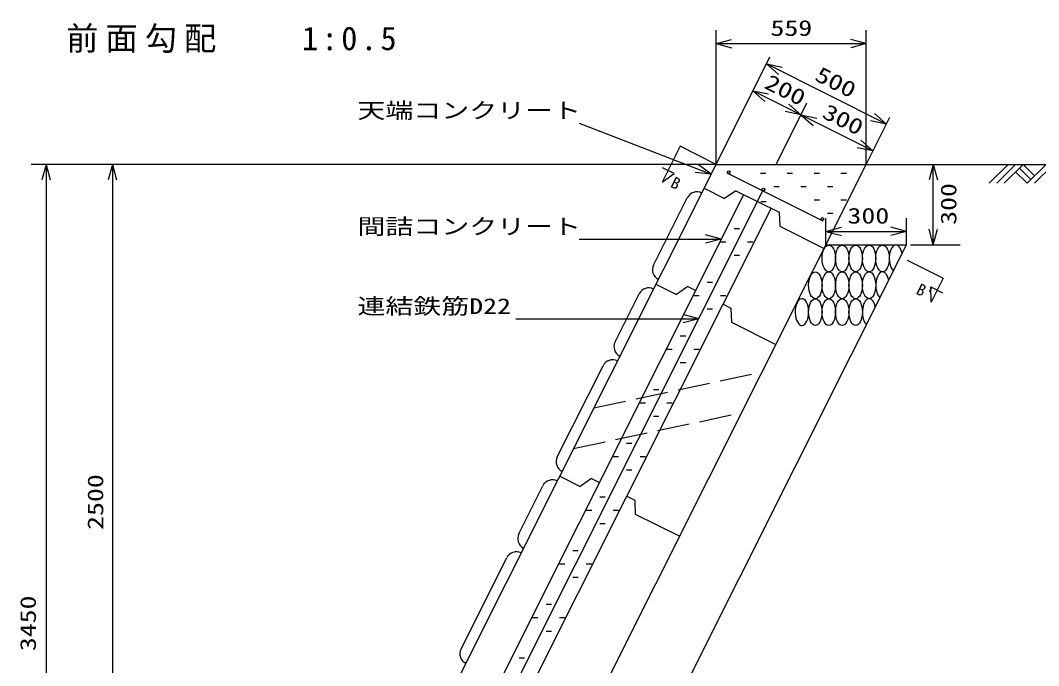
# Model space of a CAD drawing. Units: millimetres, scale not verified. Extents: x -10580 to 10511, y -7658 to 7278.
# Drawn here: x -5420 to -1628, y -5308 to -2904 of the extents above; entities that cross this region are included whole.
import ezdxf
from ezdxf.enums import TextEntityAlignment as Align

# ---------------------------------------------------------------- set-up
doc = ezdxf.new("R2010")
doc.units = ezdxf.units.MM
doc.header["$LTSCALE"] = 40
doc.linetypes.add('DASHED3', pattern=[4, 3, -1])
doc.layers.add('0-0', color=7, linetype='Continuous')
doc.styles.add('ＭＳ ゴシック', font='')
doc.styles.get('ＭＳ ゴシック').set_extended_font_data('MS Gothic')

msp = doc.modelspace()

# ---------------------------------------------------------------- linework, layer by layer
at = {"layer": '0-0'}
for p, q in [((-2829.47, -3440.2), (-2829.47, -2940.2)), ((-2270.23, -3440.2), (-2270.23, -2940.2)), ((-2829.47, -2990.2), (-2771.52, -2974.67)), ((-2829.47, -2990.2), (-2270.23, -2990.2)), ((-2829.47, -2990.2), (-2771.52, -3005.73)), ((-2270.23, -2990.2), (-2328.18, -2974.67)), ((-2270.23, -2990.2), (-2328.18, -3005.73)), ((-2829.47, -3440.2), (-2629.03, -3040.2)), ((-2195.06, -3290.2), (-2642.06, -3066.2)), ((-2642.06, -3066.2), (-2583.28, -3078.29)), ((-2642.06, -3066.2), (-2597.2, -3106.05)), ((-2692.64, -3165.96), (-2633.87, -3178.05)), ((-2692.64, -3165.96), (-2647.79, -3205.81)), ((-2605.77, -3440.2), (-2490.96, -3211.11)), ((-2513.36, -3255.81), (-2558.22, -3215.96)), ((-2513.36, -3255.81), (-2572.13, -3243.72)), ((-2513.36, -3255.81), (-2454.59, -3267.89)), ((-2513.36, -3255.81), (-2468.51, -3295.65)), ((-2195.06, -3290.2), (-2239.91, -3250.35)), ((-3339.72, -3286.3), (-2847.66, -3476.5)), ((-2270.23, -3440.2), (-2182.03, -3264.2)), ((-2195.06, -3290.2), (-2253.83, -3278.12)), ((-2245.17, -3390.2), (-2290.03, -3350.35)), ((-2245.17, -3390.2), (-2303.94, -3378.12)), ((-2829.47, -3440.2), (-5380, -3440.2)), ((-5324.21, -3440.2), (-5339.74, -3498.16)), ((-5324.21, -3440.2), (-5308.68, -3498.16)), ((-5324.21, -3440.2), (-5324.21, -6890.2)), ((-5077.16, -3440.2), (-5092.69, -3498.16)), ((-5077.16, -3440.2), (-5061.63, -3498.16)), ((-5077.16, -3440.2), (-5077.16, -5940.2)), ((-2847.66, -3476.5), (-2896.12, -3441.12)), ((-2270.23, -3440.2), (-1544.2, -3440.2)), ((-2020.56, -3440.2), (-2036.09, -3498.16)), ((-2020.56, -3740.2), (-2020.56, -3440.2)), ((-2020.56, -3440.2), (-2005.03, -3498.16)), ((-1742.19, -3440.2), (-1812.9, -3510.91)), ((-1713.91, -3440.2), (-1784.62, -3510.91)), ((-1685.62, -3440.2), (-1756.33, -3510.91)), ((-1685.62, -3440.2), (-1643.2, -3482.63)), ((-1600.77, -3440.2), (-1671.48, -3510.91)), ((-1572.49, -3440.2), (-1643.2, -3510.91)), ((-2847.66, -3476.5), (-2907.32, -3470.09)), ((-2664.34, -3472.71), (-2644.34, -3472.71)), ((-2564.34, -3472.71), (-2544.34, -3472.71)), ((-2464.34, -3472.71), (-2444.34, -3472.71)), ((-2364.34, -3472.71), (-2344.34, -3472.71)), ((-1713.91, -3468.48), (-1671.48, -3510.91)), ((-1699.76, -3454.34), (-1657.34, -3496.77)), ((-2614.34, -3522.71), (-2594.34, -3522.71)), ((-2514.34, -3522.71), (-2494.34, -3522.71)), ((-2414.34, -3522.71), (-2394.34, -3522.71)), ((-2662.64, -3579.11), (-2642.64, -3579.11)), ((-2464.34, -3572.71), (-2444.34, -3572.71)), ((-2364.34, -3572.71), (-2344.34, -3572.71)), ((-2414.34, -3622.71), (-2394.34, -3622.71)), ((-2420.56, -3740.2), (-2420.56, -3640.2)), ((-2420.56, -3690.2), (-2362.61, -3674.67)), ((-2120.56, -3690.2), (-2178.52, -3674.67)), ((-2120.56, -3740.2), (-2120.56, -3640.2)), ((-2810.92, -3718.64), (-2868.88, -3703.11)), ((-2762.64, -3679.11), (-2742.64, -3679.11)), ((-2662.64, -3679.11), (-2661.73, -3679.11)), ((-2420.56, -3690.2), (-2120.56, -3690.2)), ((-2420.56, -3690.2), (-2362.61, -3705.73)), ((-2120.56, -3690.2), (-2178.52, -3705.73)), ((-2020.56, -3740.2), (-2036.09, -3682.25)), ((-2020.56, -3740.2), (-2005.03, -3682.25)), ((-3339.72, -3718.64), (-2810.92, -3718.64)), ((-2810.92, -3718.64), (-2868.88, -3734.17)), ((-2812.64, -3729.11), (-2792.64, -3729.11)), ((-2712.64, -3729.11), (-2692.64, -3729.11)), ((-2105.56, -3740.2), (-1920.56, -3740.2)), ((-2762.64, -3779.11), (-2742.64, -3779.11)), ((-2712.64, -3779.11), (-2711.85, -3779.11)), ((-2862.64, -3879.11), (-2842.64, -3879.11)), ((-2762.64, -3879.11), (-2761.96, -3879.11)), ((-2912.64, -3929.11), (-2892.64, -3929.11)), ((-2812.64, -3929.11), (-2792.64, -3929.11)), ((-2862.64, -3979.11), (-2842.64, -3979.11)), ((-2812.64, -3979.11), (-2812.07, -3979.11)), ((-2894.15, -4015.67), (-2952.1, -4000.14)), ((-2962.64, -4079.11), (-2942.64, -4079.11)), ((-2862.64, -4079.11), (-2862.18, -4079.11)), ((-3012.64, -4129.11), (-2992.64, -4129.11)), ((-2912.64, -4129.11), (-2892.64, -4129.11)), ((-2962.64, -4179.11), (-2942.64, -4179.11)), ((-2912.64, -4179.11), (-2912.29, -4179.11)), ((-3062.64, -4279.11), (-3042.64, -4279.11)), ((-2962.64, -4279.11), (-2962.41, -4279.11)), ((-3112.64, -4329.11), (-3092.64, -4329.11)), ((-3012.64, -4329.11), (-2992.64, -4329.11)), ((-3062.64, -4379.11), (-3042.64, -4379.11)), ((-3012.64, -4379.11), (-3012.52, -4379.11)), ((-3162.64, -4479.11), (-3142.64, -4479.11)), ((-3062.64, -4479.11), (-3062.63, -4479.11)), ((-3212.64, -4529.12), (-3192.64, -4529.12)), ((-3112.64, -4529.12), (-3092.64, -4529.12)), ((-3162.64, -4579.12), (-3142.64, -4579.12)), ((-3262.64, -4679.12), (-3242.64, -4679.12)), ((-3312.64, -4729.12), (-3292.64, -4729.12)), ((-3212.64, -4729.12), (-3192.64, -4729.12)), ((-3262.64, -4779.12), (-3242.64, -4779.12)), ((-3362.64, -4879.12), (-3342.64, -4879.12)), ((-3412.64, -4929.12), (-3392.64, -4929.12)), ((-3312.64, -4929.12), (-3292.64, -4929.12)), ((-3362.64, -4979.12), (-3342.64, -4979.12)), ((-3462.64, -5079.12), (-3442.64, -5079.12)), ((-3512.64, -5129.12), (-3492.64, -5129.12)), ((-3412.64, -5129.12), (-3392.64, -5129.12)), ((-3462.64, -5179.12), (-3442.64, -5179.12)), ((-3562.64, -5279.12), (-3542.64, -5279.12))]:
    msp.add_line(p, q, dxfattribs=at)
at = {"layer": '0-0', "color": 3}
for p, q in [((-2963.58, -3373), (-3030.78, -3507.1)), ((-2829.47, -3440.2), (-2963.58, -3373))]:
    msp.add_line(p, q, dxfattribs=at)
at = {"layer": '0-0', "color": 2}
for p, q in [((-4307.78, -6390.2), (-2829.47, -3440.2)), ((-3860.77, -6614.2), (-2270.23, -3440.2)), ((-2829.47, -3440.2), (-2270.23, -3440.2)), ((-4179.93, -6454.27), (-2726.13, -3553.15)), ((-2874.13, -3529.32), (-2798.14, -3567.4)), ((-2755.63, -3538.37), (-2798.14, -3567.4)), ((-2755.63, -3538.37), (-2594.7, -3619.01)), ((-3062.22, -3815.37), (-2936.77, -3565.04)), ((-4078.01, -6505.34), (-2624.21, -3604.23)), ((-2594.7, -3619.01), (-2592.51, -3670.44)), ((-2592.51, -3670.44), (-2427.13, -3753.32)), ((-3150.85, -5796.17), (-2120.56, -3740.2)), ((-2420.56, -3740.2), (-2120.56, -3740.2)), ((-3053.34, -3886.93), (-2977.34, -3925.01)), ((-2934.81, -3895.99), (-2977.34, -3925.01)), ((-2934.81, -3895.99), (-2905.31, -3910.78)), ((-3205.58, -4101.45), (-3115.98, -3922.65)), ((-2803.43, -3961.83), (-2773.93, -3976.61)), ((-2773.93, -3976.61), (-2771.72, -4028.05)), ((-2771.72, -4028.05), (-2606.34, -4110.93)), ((-3420.63, -4530.59), (-3250.38, -4190.85)), ((-3411.75, -4602.15), (-3335.76, -4640.23)), ((-3293.23, -4611.21), (-3335.76, -4640.23)), ((-3293.23, -4611.21), (-3263.73, -4625.99)), ((-3563.99, -4816.67), (-3474.39, -4637.87)), ((-3161.83, -4677.05), (-3132.33, -4691.84)), ((-3132.33, -4691.84), (-3130.13, -4743.27)), ((-3130.13, -4743.27), (-2964.75, -4826.15)), ((-3779.04, -5245.81), (-3608.8, -4906.07))]:
    msp.add_line(p, q, dxfattribs=at)
at = {"layer": '0-0', "color": 5}
for p, q in [((-2789.11, -3471.26), (-2431.5, -3650.46)), ((-4128.97, -6479.81), (-2655.01, -3538.46))]:
    msp.add_line(p, q, dxfattribs=at)
at = {"layer": '0-0', "linetype": 'DASHED3'}
for p, q in [((-3284.07, -4347.35), (-2657.87, -4213.74)), ((-3360.23, -4499.33), (-2734.03, -4365.73))]:
    msp.add_line(p, q, dxfattribs=at)
at = {"layer": '0-0'}
for points in [[(-2245.17, -3390.2), (-2513.36, -3255.81), (-2692.64, -3165.96)], [(-3575, -4015.67), (-2894.15, -4015.67), (-2952.1, -4031.2)]]:
    msp.add_lwpolyline(points, dxfattribs=at)
at = {"layer": '0-0', "color": 3}
for points in [[(-3030.78, -3507.1), (-2985.49, -3474.09), (-3028.61, -3453.29)], [(-2118.06, -3796.7), (-1983.95, -3863.91), (-2028.75, -3953.31), (-2029.42, -3897.27), (-1986.94, -3919.36)]]:
    msp.add_lwpolyline(points, dxfattribs=at)
at = {"layer": '0-0', "color": 5}
for centre in [(-2782.4, -3469.03), (-2652.77, -3533.99), (-2433.73, -3643.75)]:
    msp.add_circle(centre, 5, dxfattribs=at)
at = {"layer": '0-0', "color": 2}
for centre, start, end in [((-2901.01, -3582.96), 63.38081, 153.38367), ((-3026.46, -3833.29), 153.38316, 243.38383), ((-3080.22, -3940.57), 63.38333, 153.38376), ((-3169.82, -4119.37), 153.38383, 243.384), ((-3214.62, -4208.78), 63.38148, 153.38376), ((-3384.87, -4548.51), 153.38359, 243.38434), ((-3438.63, -4655.79), 63.38333, 153.38376), ((-3528.23, -4834.59), 153.38383, 243.384), ((-3573.03, -4924), 63.38148, 153.38376), ((-3743.28, -5263.73), 153.38359, 243.38434)]:
    msp.add_arc(centre, 40, start, end, dxfattribs=at)
at = {"layer": '0-0'}
for centre in [(-2409.69, -3790.83), (-2359.69, -3790.83), (-2309.69, -3790.83), (-2259.69, -3790.83), (-2209.69, -3790.83), (-2459.69, -3890.83), (-2409.69, -3890.83), (-2359.69, -3890.83), (-2309.69, -3890.83), (-2259.69, -3890.83), (-2459.69, -3990.83), (-2409.69, -3990.83), (-2359.69, -3990.83), (-2309.69, -3990.83)]:
    msp.add_ellipse(centre, major_axis=(0, 50), ratio=0.5, dxfattribs=at)
for centre, start_param, end_param in [((-2159.69, -3790.83), 5.0974533, 9.0374715), ((-2209.69, -3890.83), 5.1009066, 9.0340249), ((-2509.69, -3990.83), 1.4206502, 7.7038329), ((-2259.69, -3990.83), 5.104303, 9.0306296)]:
    msp.add_ellipse(centre, major_axis=(0, 50), ratio=0.5, start_param=start_param, end_param=end_param, dxfattribs=at)

# ---------------------------------------------------------------- texts
at = {"layer": '0-0', "style": 'ＭＳ ゴシック', "width": 1.3}
for s, p in [('559', (-2626.88, -2979.19)), ('天端コンクリート', (-4164.72, -3286.3)), ('間詰コンクリート', (-4164.72, -3718.64)), ('300', (-2340.19, -3678.58)), ('連結鉄筋D22', (-4164.72, -4015.67))]:
    msp.add_text(s, height=58.65, dxfattribs=at).set_placement(p, align=Align.BOTTOM_LEFT)
for s, rotation, p in [('500', 333.383, (-2474.04, -3140.98)), ('200', 333.383, (-2662.1, -3169.92)), ('300', 333.383, (-2446.91, -3280.22)), ('300', 90, (-1917.05, -3665.63)), ('2500', 90, (-5093.7, -4802.35)), ('3450', 90, (-5344.44, -5254.36))]:
    msp.add_text(s, height=58.65, rotation=rotation, dxfattribs=at).set_placement(p, align=Align.BOTTOM_LEFT)
at = {"layer": '0-0', "color": 4, "style": 'ＭＳ ゴシック'}
for s, p in [('B', (-3008.74, -3534.94)), ("B'", (-2094.35, -3932.8))]:
    msp.add_text(s, height=43.99, rotation=333.384, dxfattribs=at).set_placement(p, align=Align.BOTTOM_LEFT)
at = {"layer": '0-0', "insert": (-5395.92, -3025.07), "char_height": 87.98, "attachment_point": 7, "style": 'ＭＳ ゴシック'}
msp.add_mtext('\\T1.22;\u3000前面勾配\u3000\u30001:0.5', dxfattribs=at)

doc.saveas('drawing.dxf')
